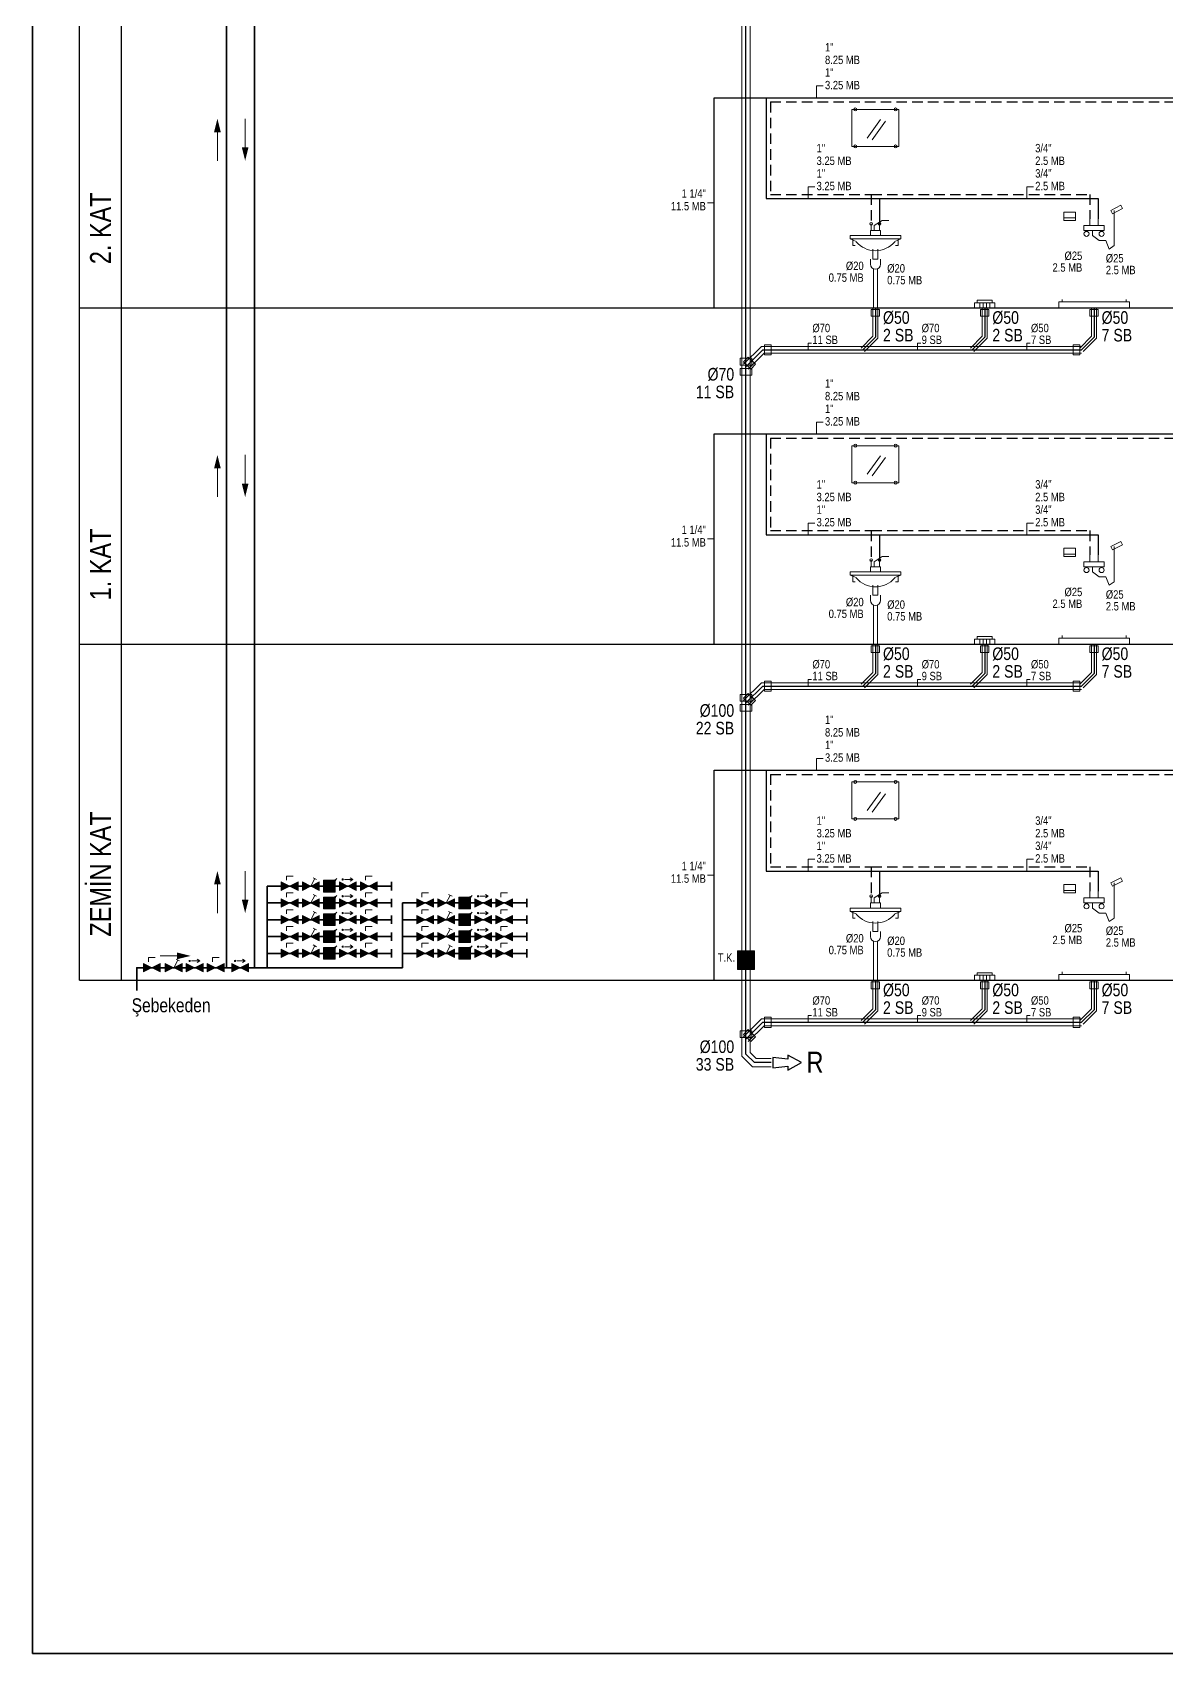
# Model space of a CAD drawing. Header units: centimetres. Extents: x 260714 to 268132, y -444050 to -441150.
# Drawn here: x 260714 to 262063, y -444050 to -442121 of the extents above; entities that cross this region are included whole.
import ezdxf
from ezdxf.enums import TextEntityAlignment as Align

# ---------------------------------------------------------------- set-up
doc = ezdxf.new("R2010")
doc.units = ezdxf.units.CM
doc.linetypes.add('ROTAS_BASMA', pattern=[18.75, 12.5, -6.25])
doc.linetypes.add('ROTAS_PISSU', pattern=[45, 25, -6, 0, -6, 2, -6])
for name, color, linetype, lineweight in [('ROTAS-PAFTA', 144, 'Continuous', 35), ('ROTAS-SIHHI-CIHAZ-YAZI', 1, 'Continuous', 13), ('ROTAS-SIHHI-PIS-SU', 6, 'ROTAS_PISSU', 30), ('ROTAS-SIHHI-PIS-SU-CAP', 211, 'Continuous', 18), ('ROTAS-SIHHI-PIS-SU-PVC-DETAY', 43, 'Continuous', 13), ('ROTAS-SIHHI-ROGAR', 5, 'Continuous', 25), ('ROTAS-SIHHI-ROGAR-YAZI', 9, 'Continuous', 9), ('ROTAS-SIHHI-SEBEKE', 5, 'Continuous', 35), ('ROTAS-SIHHI-SEMA-ARMATUR', 4, 'Continuous', 13), ('ROTAS-SIHHI-SEMA-BANT', 7, 'Continuous', 25), ('ROTAS-SIHHI-SEMA-KAT-ADI', 1, 'Continuous', 25), ('ROTAS-SIHHI-SEMBOL', 1, 'Continuous', 18), ('ROTAS-SIHHI-SICAK-SU', 1, 'ROTAS_BASMA', 30), ('ROTAS-SIHHI-SOGUK-SU', 5, 'Continuous', 30), ('ROTAS-SIHHI-TEMIZ-SU-CAP', 101, 'Continuous', 18)]:
    doc.layers.add(name, color=color, linetype=linetype, lineweight=lineweight)
doc.styles.add('ROTAS-YAZI', font='arial.ttf')

# ---------------------------------------------------------------- blocks, each defined once
blk = doc.blocks.new('ROTAS-SEMA-KURESEL-VANA')
for points in [[(-10, -5), (0, 0), (-10, 5)], [(10, -5), (0, 0), (10, 5)]]:
    blk.add_hatch(color=8).paths.add_polyline_path(points)
at = {"color": 1}
blk.add_lwpolyline([(-10, -5), (10, 5), (10, -5), (-10, 5)], close=True, dxfattribs=at)
blk.add_lwpolyline([(-4, 7), (-4, 12), (4, 12)], dxfattribs=at)
blk = doc.blocks.new('ROTAS-SEMA-PISLIK-TUTUCU')
for points in [[(-10, -5), (0, 0), (-10, 5)], [(10, -5), (0, 0), (10, 5)]]:
    blk.add_hatch(color=8).paths.add_polyline_path(points)
at = {"color": 1}
for p, q in [((0, 0), (5, 9)), ((3, 10), (7, 8))]:
    blk.add_line(p, q, dxfattribs=at)
blk.add_lwpolyline([(-10, -5), (10, 5), (10, -5), (-10, 5)], close=True, dxfattribs=at)
blk = doc.blocks.new('ROTAS-SEMA-CEKVALF')
for points in [[(-10, -5), (0, 0), (-10, 5)], [(10, -5), (0, 0), (10, 5)]]:
    blk.add_hatch(color=8).paths.add_polyline_path(points)
h = blk.add_hatch(color=1)
edge = h.paths.add_edge_path()
edge.add_arc((-6, 8), 1.4, 0, 360)
at = {"color": 1}
blk.add_lwpolyline([(-10, -5), (10, 5), (10, -5), (-10, 5)], close=True, dxfattribs=at)
for points in [[(-4, 8), (6, 8)], [(3, 10), (6, 8), (3, 6)]]:
    blk.add_lwpolyline(points, dxfattribs=at)
blk = doc.blocks.new('ROTAS-SEMA-AKIS-OKU')
blk.add_hatch(color=5).paths.add_polyline_path([(-4, -8), (4, -8), (0, 8)])
blk = doc.blocks.new('ROTAS-SEMA-SU-SAYACI')
for color, points in [(8, [(-7, -7), (7, -7), (7, 7), (-7, 7)]), (1, [(9, 9), (4, 7), (7, 4)])]:
    blk.add_hatch(color=color).paths.add_polyline_path(points)
at = {"color": 1}
blk.add_line((-7, -7), (9, 9), dxfattribs=at)
blk.add_lwpolyline([(-7, -7), (7, -7), (7, 7), (-7, 7)], close=True, dxfattribs=at)
blk = doc.blocks.new('ROTAS-SEMA-ET-DIKME')
blk.add_line((0, 0), (-8, 0))
at = {"style": 'ROTAS-YAZI', "width": 0.8}
for tag, p in [('CAP', (-10, 3)), ('MB', (-10, -12))]:
    blk.add_attdef(tag, text='', height=10, dxfattribs=at).set_placement(p, align=Align.BOTTOM_RIGHT)
blk = doc.blocks.new('ROTAS-SEMA-ET-MB4')
for p, q in [((0, 0), (0, 14)), ((0, 14), (8, 14))]:
    blk.add_line(p, q)
at = {"style": 'ROTAS-YAZI', "width": 0.8}
for tag, p in [('C1', (10, 55)), ('M1', (10, 40)), ('C2', (10, 25)), ('M2', (10, 10))]:
    blk.add_attdef(tag, p, '', height=10, dxfattribs=at)
blk = doc.blocks.new('ROTAS-SEMA-LAVABO')
at = {"color": 2}
for p, q in [((-10, 202), (6, 224)), ((-4, 200), (12, 222))]:
    blk.add_line(p, q, dxfattribs=at)
at = {"color": 4}
for p, q in [((-5, 92), (-5, 100)), ((5, 92), (5, 100)), ((-30, 82), (-23, 79)), ((30, 82), (23, 79)), ((-6, 52), (-6, 58)), ((6, 52), (6, 58)), ((-2.5, 46), (-2.5, 0)), ((2.5, 46), (2.5, 0))]:
    blk.add_line(p, q, dxfattribs=at)
at = {"color": 2}
blk.add_lwpolyline([(-28, 192), (28, 192), (28, 236), (-28, 236)], close=True, dxfattribs=at)
at = {"color": 4}
for points in [[(-1.5, 92), (-1.5, 98), (8, 104), (16, 104)], [(-27, 82), (-27, 74), (-24, 74)], [(-6, 86), (-6, 92), (6, 92), (6, 86)], [(27, 82), (27, 74), (24, 74)], [(-3, 70), (-3, 58), (3, 58), (3, 70)]]:
    blk.add_lwpolyline(points, dxfattribs=at)
blk.add_lwpolyline([(-30, 86), (30, 86), (30, 82), (-30, 82)], close=True, dxfattribs=at)
at = {"color": 2}
for centre in [(-24, 236), (24, 236), (-24, 192), (24, 192)]:
    blk.add_circle(centre, 1.8, dxfattribs=at)
at = {"color": 4}
for centre in [(-5, 100), (5, 100)]:
    blk.add_circle(centre, 1.6, dxfattribs=at)
for centre, radius, start, end in [((0, 98), 30, 220, 320), ((0, 52), 6, 180, 360)]:
    blk.add_arc(centre, radius, start, end, dxfattribs=at)
blk = doc.blocks.new('ROTAS-SEMA-ET2-SOL')
at = {"style": 'ROTAS-YAZI', "width": 0.8}
for tag, p in [('CAP', (0, 14)), ('DEGER', (0, 0))]:
    blk.add_attdef(tag, text='', height=10, dxfattribs=at).set_placement(p, align=Align.BOTTOM_RIGHT)
blk = doc.blocks.new('ROTAS-SEMA-ET2-SAG')
at = {"style": 'ROTAS-YAZI', "width": 0.8}
for tag, p in [('CAP', (0, 14)), ('DEGER', (0, 0))]:
    blk.add_attdef(tag, p, '', height=10, dxfattribs=at)
blk = doc.blocks.new('ROTAS-SEMA-YER-SUZGECI')
at = {"color": 2}
for p, q in [((-6, 0), (-6, 6)), ((-2, 0), (-2, 6)), ((2, 0), (2, 6)), ((6, 0), (6, 6))]:
    blk.add_line(p, q, dxfattribs=at)
for points in [[(-12, 0), (12, 0), (12, 6), (-12, 6)], [(-9, 6), (9, 6), (9, 9), (-9, 9)]]:
    blk.add_lwpolyline(points, close=True, dxfattribs=at)
blk = doc.blocks.new('ROTAS-SEMA-DUS')
at = {"color": 4}
for p, q in [((24, 74), (24, 116)), ((-5, 98), (-5, 106)), ((5, 98), (5, 106)), ((-38, 7), (-38, 10)), ((38, 7), (38, 10))]:
    blk.add_line(p, q, dxfattribs=at)
at = {"color": 2}
blk.add_line((-36, 107), (-22, 107), dxfattribs=at)
at = {"color": 4}
for points in [[(20, 116), (32, 122), (34, 118), (22, 112)], [(-12, 92), (12, 92), (12, 98), (-12, 98)], [(-42, 0), (42, 0), (42, 7), (-42, 7)]]:
    blk.add_lwpolyline(points, close=True, dxfattribs=at)
at = {"color": 2}
blk.add_lwpolyline([(-36, 104), (-22, 104), (-22, 114), (-36, 114)], close=True, dxfattribs=at)
at = {"color": 4}
for points in [[(-2, 92), (-2, 86), (6, 80), (14, 80)], [(14, 80), (18, 70), (24, 74)]]:
    blk.add_lwpolyline(points, dxfattribs=at)
for centre in [(-9, 88), (9, 88)]:
    blk.add_circle(centre, 3, dxfattribs=at)
blk = doc.blocks.new('ROTAS-SEMA-ET-SB')
for p, q in [((0, 0), (0, 8)), ((0, 8), (4, 8))]:
    blk.add_line(p, q)
at = {"style": 'ROTAS-YAZI', "width": 0.8}
for tag, p in [('CAP', (5, 21)), ('SB', (5, 7))]:
    blk.add_attdef(tag, p, '', height=10, dxfattribs=at)
blk = doc.blocks.new('ROTAS-SEMA-ROGAR-OK')
at = {"color": 2}
blk.add_lwpolyline([(0, -6), (18, -4), (18, -9), (34, 0), (18, 9), (18, 4), (0, 6)], close=True, dxfattribs=at)
blk = doc.blocks.new('ROTAS-SEMA-TEMIZLEME-KAPAGI')
blk.add_hatch(color=8).paths.add_polyline_path([(-10, -11), (10, -11), (10, 11), (-10, 11)])
at = {"color": 1}
blk.add_lwpolyline([(-10, -11), (10, -11), (10, 11), (-10, 11)], close=True, dxfattribs=at)
for centre, radius in [((0, 0), 9), ((-5, 0), 1.3), ((5, 0), 1.3)]:
    blk.add_circle(centre, radius, dxfattribs=at)

msp = doc.modelspace()

# ---------------------------------------------------------------- linework, layer by layer
at = {"layer": 'ROTAS-PAFTA'}
msp.add_lwpolyline([(260714, -444050), (268132, -444050), (268132, -441150), (260714, -441150), (260714, -444050)], dxfattribs=at)
at = {"layer": 'ROTAS-SIHHI-PIS-SU', "linetype": 'Continuous'}
for p, q in [((261562.6, -442519), (261562.6, -442003.5)), ((261562.6, -442519), (261582.6, -442499)), ((261582.6, -442499), (261701.6, -442499)), ((261701.6, -442499), (261831.6, -442499)), ((261831.6, -442499), (261961.6, -442499)), ((261562.6, -442919), (261562.6, -442519)), ((261562.6, -442919), (261582.6, -442899)), ((261582.6, -442899), (261701.6, -442899)), ((261701.6, -442899), (261831.6, -442899)), ((261831.6, -442899), (261961.6, -442899)), ((261562.6, -443319), (261562.6, -442919)), ((261562.6, -443319), (261582.6, -443299)), ((261582.6, -443299), (261701.6, -443299)), ((261701.6, -443299), (261831.6, -443299)), ((261831.6, -443299), (261961.6, -443299))]:
    msp.add_line(p, q, dxfattribs=at)
for points in [[(261716.6, -442449), (261716.6, -442484), (261701.6, -442499)], [(261846.6, -442449), (261846.6, -442484), (261831.6, -442499)], [(261976.6, -442449), (261976.6, -442484), (261961.6, -442499)], [(261716.6, -442849), (261716.6, -442884), (261701.6, -442899)], [(261846.6, -442849), (261846.6, -442884), (261831.6, -442899)], [(261976.6, -442849), (261976.6, -442884), (261961.6, -442899)], [(261716.6, -443249), (261716.6, -443284), (261701.6, -443299)], [(261846.6, -443249), (261846.6, -443284), (261831.6, -443299)], [(261976.6, -443249), (261976.6, -443284), (261961.6, -443299)], [(261592.6, -443347), (261572.6, -443347), (261562.6, -443337), (261562.6, -443319)]]:
    msp.add_lwpolyline(points, dxfattribs=at)
at = {"layer": 'ROTAS-SIHHI-PIS-SU-PVC-DETAY'}
for p, q in [((261557.6, -442519), (261557.6, -442003.5)), ((261567.6, -442519), (261567.6, -442003.5)), ((261557.6, -442919), (261557.6, -442519)), ((261567.6, -442919), (261567.6, -442519)), ((261557.6, -443319), (261557.6, -442919)), ((261567.6, -443319), (261567.6, -442919))]:
    msp.add_line(p, q, dxfattribs=at)
for points in [[(261713.6, -442449), (261713.6, -442482.8), (261699.5, -442496.9)], [(261719.6, -442449), (261719.6, -442485.2), (261703.7, -442501.1)], [(261721.6, -442451), (261721.6, -442459), (261711.6, -442459), (261711.6, -442451), (261721.6, -442451)], [(261843.6, -442449), (261843.6, -442482.8), (261829.5, -442496.9)], [(261849.6, -442449), (261849.6, -442485.2), (261833.7, -442501.1)], [(261851.6, -442451), (261851.6, -442459), (261841.6, -442459), (261841.6, -442451), (261851.6, -442451)], [(261973.6, -442449), (261973.6, -442482.8), (261959.5, -442496.9)], [(261979.6, -442449), (261979.6, -442485.2), (261963.7, -442501.1)], [(261981.6, -442451), (261981.6, -442459), (261971.6, -442459), (261971.6, -442451), (261981.6, -442451)], [(261584.6, -442493), (261592.6, -442493), (261592.6, -442505), (261584.6, -442505), (261584.6, -442493)], [(261951.6, -442493), (261959.6, -442493), (261959.6, -442505), (261951.6, -442505), (261951.6, -442493)], [(261555.6, -442517), (261555.6, -442509), (261569.6, -442509), (261569.6, -442517), (261555.6, -442517)], [(261559.8, -442516.2), (261580.9, -442495), (261961.6, -442495)], [(261559.8, -442513.3), (261565.4, -442507.7), (261573.9, -442516.2), (261568.3, -442521.8), (261559.8, -442513.3)], [(261565.4, -442521.8), (261584.3, -442503), (261961.6, -442503)], [(261555.6, -442529), (261555.6, -442521), (261569.6, -442521), (261569.6, -442529), (261555.6, -442529)], [(261713.6, -442849), (261713.6, -442882.8), (261699.5, -442896.9)], [(261719.6, -442849), (261719.6, -442885.2), (261703.7, -442901.1)], [(261721.6, -442851), (261721.6, -442859), (261711.6, -442859), (261711.6, -442851), (261721.6, -442851)], [(261843.6, -442849), (261843.6, -442882.8), (261829.5, -442896.9)], [(261849.6, -442849), (261849.6, -442885.2), (261833.7, -442901.1)], [(261851.6, -442851), (261851.6, -442859), (261841.6, -442859), (261841.6, -442851), (261851.6, -442851)], [(261973.6, -442849), (261973.6, -442882.8), (261959.5, -442896.9)], [(261979.6, -442849), (261979.6, -442885.2), (261963.7, -442901.1)], [(261981.6, -442851), (261981.6, -442859), (261971.6, -442859), (261971.6, -442851), (261981.6, -442851)], [(261559.8, -442916.2), (261580.9, -442895), (261961.6, -442895)], [(261584.6, -442893), (261592.6, -442893), (261592.6, -442905), (261584.6, -442905), (261584.6, -442893)], [(261951.6, -442893), (261959.6, -442893), (261959.6, -442905), (261951.6, -442905), (261951.6, -442893)], [(261555.6, -442917), (261555.6, -442909), (261569.6, -442909), (261569.6, -442917), (261555.6, -442917)], [(261559.8, -442913.3), (261565.4, -442907.7), (261573.9, -442916.2), (261568.3, -442921.8), (261559.8, -442913.3)], [(261565.4, -442921.8), (261584.3, -442903), (261961.6, -442903)], [(261555.6, -442929), (261555.6, -442921), (261569.6, -442921), (261569.6, -442929), (261555.6, -442929)], [(261713.6, -443249), (261713.6, -443282.8), (261699.5, -443296.9)], [(261719.6, -443249), (261719.6, -443285.2), (261703.7, -443301.1)], [(261721.6, -443251), (261721.6, -443259), (261711.6, -443259), (261711.6, -443251), (261721.6, -443251)], [(261843.6, -443249), (261843.6, -443282.8), (261829.5, -443296.9)], [(261849.6, -443249), (261849.6, -443285.2), (261833.7, -443301.1)], [(261851.6, -443251), (261851.6, -443259), (261841.6, -443259), (261841.6, -443251), (261851.6, -443251)], [(261973.6, -443249), (261973.6, -443282.8), (261959.5, -443296.9)], [(261979.6, -443249), (261979.6, -443285.2), (261963.7, -443301.1)], [(261981.6, -443251), (261981.6, -443259), (261971.6, -443259), (261971.6, -443251), (261981.6, -443251)], [(261559.8, -443316.2), (261580.9, -443295), (261961.6, -443295)], [(261565.4, -443321.8), (261584.3, -443303), (261961.6, -443303)], [(261584.6, -443293), (261592.6, -443293), (261592.6, -443305), (261584.6, -443305), (261584.6, -443293)], [(261951.6, -443293), (261959.6, -443293), (261959.6, -443305), (261951.6, -443305), (261951.6, -443293)], [(261555.6, -443317), (261555.6, -443309), (261569.6, -443309), (261569.6, -443317), (261555.6, -443317)], [(261592.6, -443352), (261570.5, -443352), (261557.6, -443339.1), (261557.6, -443319)], [(261559.8, -443313.3), (261565.4, -443307.7), (261573.9, -443316.2), (261568.3, -443321.8), (261559.8, -443313.3)], [(261592.6, -443342), (261574.7, -443342), (261567.6, -443334.9), (261567.6, -443319)]]:
    msp.add_lwpolyline(points, dxfattribs=at)
at = {"layer": 'ROTAS-SIHHI-SEBEKE'}
for p, q in [((260993, -443157), (260993, -443137)), ((260993, -443137), (261141, -443137)), ((261141, -443142), (261141, -443132)), ((260993, -443177), (260993, -443157)), ((260993, -443157), (261141, -443157)), ((261141, -443162), (261141, -443152)), ((261154, -443177), (261154, -443157)), ((261154, -443157), (261302, -443157)), ((261302, -443162), (261302, -443152)), ((260993, -443197), (260993, -443177)), ((260993, -443177), (261141, -443177)), ((261141, -443182), (261141, -443172)), ((261154, -443197), (261154, -443177)), ((261154, -443177), (261302, -443177)), ((261302, -443182), (261302, -443172)), ((260993, -443217), (260993, -443197)), ((260993, -443197), (261141, -443197)), ((261141, -443202), (261141, -443192)), ((261154, -443217), (261154, -443197)), ((261154, -443197), (261302, -443197)), ((261302, -443202), (261302, -443192)), ((260993, -443234), (260993, -443217)), ((260993, -443217), (261141, -443217)), ((261141, -443222), (261141, -443212)), ((261154, -443234), (261154, -443217)), ((261154, -443217), (261302, -443217)), ((261302, -443222), (261302, -443212)), ((260945, -443234), (260978, -443234)), ((260978, -443234), (260993, -443234)), ((260993, -443234), (261154, -443234))]:
    msp.add_line(p, q, dxfattribs=at)
for points in [[(260945, -443234), (260945, -441757), (261257, -441757), (261257, -441819)], [(261260, -441997), (261260, -442036), (261405, -442036), (261405, -442082), (260978, -442082), (260978, -443234)], [(260838, -443261), (260838, -443234), (260945, -443234)]]:
    msp.add_lwpolyline(points, dxfattribs=at)
at = {"layer": 'ROTAS-SIHHI-SEMA-BANT'}
for p, q in [((260770, -443249), (260770, -442049)), ((260820, -443249), (260820, -442049)), ((260770, -442449), (268070, -442449)), ((260770, -442849), (268070, -442849)), ((260770, -443249), (268070, -443249))]:
    msp.add_line(p, q, dxfattribs=at)
at = {"layer": 'ROTAS-SIHHI-SEMBOL', "color": 5}
for p, q in [((260934, -442274), (260934, -442232)), ((260967, -442224), (260967, -442266)), ((260967, -442624), (260967, -442666)), ((260934, -442674), (260934, -442632)), ((260934, -443169), (260934, -443127)), ((260967, -443119), (260967, -443161)), ((260866, -443220), (260894, -443220))]:
    msp.add_line(p, q, dxfattribs=at)
at = {"layer": 'ROTAS-SIHHI-SICAK-SU'}
for p, q in [((261591.6, -442204), (262213.6, -442204)), ((261591.6, -442204), (261591.6, -442314)), ((261591.6, -442314), (261711.6, -442314)), ((261711.6, -442314), (261711.6, -442349)), ((261711.6, -442314), (261971.6, -442314)), ((261971.6, -442314), (261971.6, -442343)), ((261591.6, -442604), (262213.6, -442604)), ((261591.6, -442604), (261591.6, -442714)), ((261591.6, -442714), (261711.6, -442714)), ((261711.6, -442714), (261711.6, -442749)), ((261711.6, -442714), (261971.6, -442714)), ((261971.6, -442714), (261971.6, -442743)), ((261591.6, -443004), (262213.6, -443004)), ((261591.6, -443004), (261591.6, -443114)), ((261591.6, -443114), (261711.6, -443114)), ((261711.6, -443114), (261711.6, -443149)), ((261711.6, -443114), (261971.6, -443114)), ((261971.6, -443114), (261971.6, -443143))]:
    msp.add_line(p, q, dxfattribs=at)
at = {"layer": 'ROTAS-SIHHI-SOGUK-SU'}
for p, q in [((261524.9, -442449), (261524.9, -442199)), ((261524.9, -442199), (261586.6, -442199)), ((261586.6, -442199), (262208.6, -442199)), ((261586.6, -442199), (261586.6, -442319)), ((261586.6, -442319), (261721.6, -442319)), ((261721.6, -442319), (261721.6, -442349)), ((261721.6, -442319), (261981.6, -442319)), ((261981.6, -442319), (261981.6, -442343)), ((261524.9, -442849), (261524.9, -442599)), ((261524.9, -442599), (261586.6, -442599)), ((261586.6, -442599), (262208.6, -442599)), ((261586.6, -442599), (261586.6, -442719)), ((261586.6, -442719), (261721.6, -442719)), ((261721.6, -442719), (261721.6, -442749)), ((261721.6, -442719), (261981.6, -442719)), ((261981.6, -442719), (261981.6, -442743)), ((261524.9, -443249), (261524.9, -442999)), ((261524.9, -442999), (261586.6, -442999)), ((261586.6, -442999), (262208.6, -442999)), ((261586.6, -442999), (261586.6, -443119)), ((261586.6, -443119), (261721.6, -443119)), ((261721.6, -443119), (261721.6, -443149)), ((261721.6, -443119), (261981.6, -443119)), ((261981.6, -443119), (261981.6, -443143))]:
    msp.add_line(p, q, dxfattribs=at)

# ---------------------------------------------------------------- block references
at = {"layer": 'ROTAS-SIHHI-PIS-SU-CAP', "xscale": 1.5, "yscale": 1.5}
for name, p, values in [('ROTAS-SEMA-ET2-SAG', (261725.6, -442489), {'CAP': 'Ø50', 'DEGER': '2 SB'}), ('ROTAS-SEMA-ET2-SAG', (261855.6, -442489), {'CAP': 'Ø50', 'DEGER': '2 SB'}), ('ROTAS-SEMA-ET2-SAG', (261985.6, -442489), {'CAP': 'Ø50', 'DEGER': '7 SB'}), ('ROTAS-SEMA-ET2-SOL', (261548.6, -442561), {'CAP': 'Ø70', 'DEGER': '11 SB'}), ('ROTAS-SEMA-ET2-SAG', (261725.6, -442889), {'CAP': 'Ø50', 'DEGER': '2 SB'}), ('ROTAS-SEMA-ET2-SAG', (261855.6, -442889), {'CAP': 'Ø50', 'DEGER': '2 SB'}), ('ROTAS-SEMA-ET2-SAG', (261985.6, -442889), {'CAP': 'Ø50', 'DEGER': '7 SB'}), ('ROTAS-SEMA-ET2-SOL', (261548.6, -442961), {'CAP': 'Ø100', 'DEGER': '22 SB'}), ('ROTAS-SEMA-ET2-SAG', (261725.6, -443289), {'CAP': 'Ø50', 'DEGER': '2 SB'}), ('ROTAS-SEMA-ET2-SAG', (261855.6, -443289), {'CAP': 'Ø50', 'DEGER': '2 SB'}), ('ROTAS-SEMA-ET2-SAG', (261985.6, -443289), {'CAP': 'Ø50', 'DEGER': '7 SB'}), ('ROTAS-SEMA-ET2-SOL', (261548.6, -443361), {'CAP': 'Ø100', 'DEGER': '33 SB'})]:
    msp.add_blockref(name, p, dxfattribs=at).add_auto_attribs(values)
at = {"layer": 'ROTAS-SIHHI-PIS-SU-CAP'}
for p, values in [((261636.6, -442499), {'CAP': 'Ø70', 'SB': '11 SB'}), ((261766.6, -442499), {'CAP': 'Ø70', 'SB': '9 SB'}), ((261896.6, -442499), {'CAP': 'Ø50', 'SB': '7 SB'}), ((261636.6, -442899), {'CAP': 'Ø70', 'SB': '11 SB'}), ((261766.6, -442899), {'CAP': 'Ø70', 'SB': '9 SB'}), ((261896.6, -442899), {'CAP': 'Ø50', 'SB': '7 SB'}), ((261636.6, -443299), {'CAP': 'Ø70', 'SB': '11 SB'}), ((261766.6, -443299), {'CAP': 'Ø70', 'SB': '9 SB'}), ((261896.6, -443299), {'CAP': 'Ø50', 'SB': '7 SB'})]:
    msp.add_blockref('ROTAS-SEMA-ET-SB', p, dxfattribs=at).add_auto_attribs(values)
at = {"layer": 'ROTAS-SIHHI-ROGAR'}
msp.add_blockref('ROTAS-SEMA-ROGAR-OK', (261594.6, -443347), dxfattribs=at)
at = {"layer": 'ROTAS-SIHHI-SEMA-ARMATUR'}
for name, p in [('ROTAS-SEMA-LAVABO', (261716.6, -442449)), ('ROTAS-SEMA-DUS', (261976.6, -442449)), ('ROTAS-SEMA-YER-SUZGECI', (261846.6, -442449)), ('ROTAS-SEMA-LAVABO', (261716.6, -442849)), ('ROTAS-SEMA-DUS', (261976.6, -442849)), ('ROTAS-SEMA-YER-SUZGECI', (261846.6, -442849)), ('ROTAS-SEMA-LAVABO', (261716.6, -443249)), ('ROTAS-SEMA-DUS', (261976.6, -443249)), ('ROTAS-SEMA-YER-SUZGECI', (261846.6, -443249))]:
    msp.add_blockref(name, p, dxfattribs=at)
at = {"layer": 'ROTAS-SIHHI-SEMBOL'}
for name, p in [('ROTAS-SEMA-AKIS-OKU', (260934, -442232)), ('ROTAS-SEMA-AKIS-OKU', (260934, -442632)), ('ROTAS-SEMA-AKIS-OKU', (260934, -443127)), ('ROTAS-SEMA-KURESEL-VANA', (261020, -443137)), ('ROTAS-SEMA-PISLIK-TUTUCU', (261045, -443137)), ('ROTAS-SEMA-SU-SAYACI', (261067, -443137)), ('ROTAS-SEMA-CEKVALF', (261089, -443137)), ('ROTAS-SEMA-KURESEL-VANA', (261114, -443137)), ('ROTAS-SEMA-KURESEL-VANA', (261020, -443157)), ('ROTAS-SEMA-PISLIK-TUTUCU', (261045, -443157)), ('ROTAS-SEMA-SU-SAYACI', (261067, -443157)), ('ROTAS-SEMA-CEKVALF', (261089, -443157)), ('ROTAS-SEMA-KURESEL-VANA', (261114, -443157)), ('ROTAS-SEMA-KURESEL-VANA', (261181, -443157)), ('ROTAS-SEMA-PISLIK-TUTUCU', (261206, -443157)), ('ROTAS-SEMA-SU-SAYACI', (261228, -443157)), ('ROTAS-SEMA-CEKVALF', (261250, -443157)), ('ROTAS-SEMA-KURESEL-VANA', (261275, -443157)), ('ROTAS-SEMA-KURESEL-VANA', (261020, -443177)), ('ROTAS-SEMA-PISLIK-TUTUCU', (261045, -443177)), ('ROTAS-SEMA-SU-SAYACI', (261067, -443177)), ('ROTAS-SEMA-CEKVALF', (261089, -443177)), ('ROTAS-SEMA-KURESEL-VANA', (261114, -443177)), ('ROTAS-SEMA-KURESEL-VANA', (261181, -443177)), ('ROTAS-SEMA-PISLIK-TUTUCU', (261206, -443177)), ('ROTAS-SEMA-SU-SAYACI', (261228, -443177)), ('ROTAS-SEMA-CEKVALF', (261250, -443177)), ('ROTAS-SEMA-KURESEL-VANA', (261275, -443177)), ('ROTAS-SEMA-KURESEL-VANA', (261020, -443197)), ('ROTAS-SEMA-PISLIK-TUTUCU', (261045, -443197)), ('ROTAS-SEMA-SU-SAYACI', (261067, -443197)), ('ROTAS-SEMA-CEKVALF', (261089, -443197)), ('ROTAS-SEMA-KURESEL-VANA', (261114, -443197)), ('ROTAS-SEMA-KURESEL-VANA', (261181, -443197)), ('ROTAS-SEMA-PISLIK-TUTUCU', (261206, -443197)), ('ROTAS-SEMA-SU-SAYACI', (261228, -443197)), ('ROTAS-SEMA-CEKVALF', (261250, -443197)), ('ROTAS-SEMA-KURESEL-VANA', (261275, -443197)), ('ROTAS-SEMA-KURESEL-VANA', (261020, -443217)), ('ROTAS-SEMA-PISLIK-TUTUCU', (261045, -443217)), ('ROTAS-SEMA-CEKVALF', (261089, -443217)), ('ROTAS-SEMA-KURESEL-VANA', (261114, -443217)), ('ROTAS-SEMA-KURESEL-VANA', (261181, -443217)), ('ROTAS-SEMA-PISLIK-TUTUCU', (261206, -443217)), ('ROTAS-SEMA-CEKVALF', (261250, -443217)), ('ROTAS-SEMA-KURESEL-VANA', (261275, -443217)), ('ROTAS-SEMA-KURESEL-VANA', (260856, -443234)), ('ROTAS-SEMA-PISLIK-TUTUCU', (260882, -443234)), ('ROTAS-SEMA-CEKVALF', (260907, -443234)), ('ROTAS-SEMA-KURESEL-VANA', (260932, -443234)), ('ROTAS-SEMA-CEKVALF', (260961, -443234)), ('ROTAS-SEMA-SU-SAYACI', (261067, -443217)), ('ROTAS-SEMA-SU-SAYACI', (261228, -443217)), ('ROTAS-SEMA-TEMIZLEME-KAPAGI', (261562.6, -443225))]:
    msp.add_blockref(name, p, dxfattribs=at)
for p, rotation in [((260967, -442266), 180), ((260967, -442666), 180), ((260967, -443161), 180), ((260894, -443220), -90)]:
    msp.add_blockref('ROTAS-SEMA-AKIS-OKU', p, dxfattribs=dict(at, rotation=rotation))
at = {"layer": 'ROTAS-SIHHI-TEMIZ-SU-CAP'}
for name, p, values in [('ROTAS-SEMA-ET-MB4', (261646.6, -442199), {'C1': '1"', 'M1': '8.25 MB', 'C2': '1"', 'M2': '3.25 MB'}), ('ROTAS-SEMA-ET-MB4', (261636.6, -442319), {'C1': '1"', 'M1': '3.25 MB', 'C2': '1"', 'M2': '3.25 MB'}), ('ROTAS-SEMA-ET-MB4', (261896.6, -442319), {'C1': '3/4"', 'M1': '2.5 MB', 'C2': '3/4"', 'M2': '2.5 MB'}), ('ROTAS-SEMA-ET-DIKME', (261524.9, -442324), {'CAP': '1 1/4"', 'MB': '11.5 MB'}), ('ROTAS-SEMA-ET2-SOL', (261702.6, -442421), {'CAP': 'Ø20', 'DEGER': '0.75 MB'}), ('ROTAS-SEMA-ET2-SAG', (261730.6, -442421), {'CAP': 'Ø20', 'DEGER': '0.75 MB'}), ('ROTAS-SEMA-ET2-SOL', (261962.6, -442409), {'CAP': 'Ø25', 'DEGER': '2.5 MB'}), ('ROTAS-SEMA-ET2-SAG', (261990.6, -442409), {'CAP': 'Ø25', 'DEGER': '2.5 MB'}), ('ROTAS-SEMA-ET-MB4', (261646.6, -442599), {'C1': '1"', 'M1': '8.25 MB', 'C2': '1"', 'M2': '3.25 MB'}), ('ROTAS-SEMA-ET-MB4', (261636.6, -442719), {'C1': '1"', 'M1': '3.25 MB', 'C2': '1"', 'M2': '3.25 MB'}), ('ROTAS-SEMA-ET-MB4', (261896.6, -442719), {'C1': '3/4"', 'M1': '2.5 MB', 'C2': '3/4"', 'M2': '2.5 MB'}), ('ROTAS-SEMA-ET-DIKME', (261524.9, -442724), {'CAP': '1 1/4"', 'MB': '11.5 MB'}), ('ROTAS-SEMA-ET2-SOL', (261962.6, -442809), {'CAP': 'Ø25', 'DEGER': '2.5 MB'}), ('ROTAS-SEMA-ET2-SOL', (261702.6, -442821), {'CAP': 'Ø20', 'DEGER': '0.75 MB'}), ('ROTAS-SEMA-ET2-SAG', (261730.6, -442821), {'CAP': 'Ø20', 'DEGER': '0.75 MB'}), ('ROTAS-SEMA-ET2-SAG', (261990.6, -442809), {'CAP': 'Ø25', 'DEGER': '2.5 MB'}), ('ROTAS-SEMA-ET-MB4', (261646.6, -442999), {'C1': '1"', 'M1': '8.25 MB', 'C2': '1"', 'M2': '3.25 MB'}), ('ROTAS-SEMA-ET-MB4', (261636.6, -443119), {'C1': '1"', 'M1': '3.25 MB', 'C2': '1"', 'M2': '3.25 MB'}), ('ROTAS-SEMA-ET-MB4', (261896.6, -443119), {'C1': '3/4"', 'M1': '2.5 MB', 'C2': '3/4"', 'M2': '2.5 MB'}), ('ROTAS-SEMA-ET-DIKME', (261524.9, -443124), {'CAP': '1 1/4"', 'MB': '11.5 MB'}), ('ROTAS-SEMA-ET2-SOL', (261962.6, -443209), {'CAP': 'Ø25', 'DEGER': '2.5 MB'}), ('ROTAS-SEMA-ET2-SAG', (261990.6, -443209), {'CAP': 'Ø25', 'DEGER': '2.5 MB'}), ('ROTAS-SEMA-ET2-SOL', (261702.6, -443221), {'CAP': 'Ø20', 'DEGER': '0.75 MB'}), ('ROTAS-SEMA-ET2-SAG', (261730.6, -443221), {'CAP': 'Ø20', 'DEGER': '0.75 MB'})]:
    msp.add_blockref(name, p, dxfattribs=at).add_auto_attribs(values)

# ---------------------------------------------------------------- texts
at = {"layer": 'ROTAS-SIHHI-CIHAZ-YAZI', "color": 1, "style": 'ROTAS-YAZI', "width": 0.8}
msp.add_text('T.K.', height=10, dxfattribs=at).set_placement((261549.6, -443230), align=Align.BOTTOM_RIGHT)
at = {"layer": 'ROTAS-SIHHI-CIHAZ-YAZI', "color": 15, "style": 'ROTAS-YAZI', "width": 0.8}
msp.add_text('Şebekeden', height=16.6, dxfattribs=at).set_placement((260832, -443287))
at = {"layer": 'ROTAS-SIHHI-ROGAR-YAZI', "color": 5, "style": 'ROTAS-YAZI', "width": 0.8}
msp.add_text('R', height=25, dxfattribs=at).set_placement((261634.6, -443359))
at = {"layer": 'ROTAS-SIHHI-SEMA-KAT-ADI', "color": 1, "style": 'ROTAS-YAZI', "width": 0.8}
for s, p in [('2. KAT', (260807.5, -442397)), ('1. KAT', (260807.5, -442797)), ('ZEMİN KAT', (260807.5, -443197))]:
    msp.add_text(s, height=25, rotation=90, dxfattribs=at).set_placement(p)

doc.saveas('drawing.dxf')
